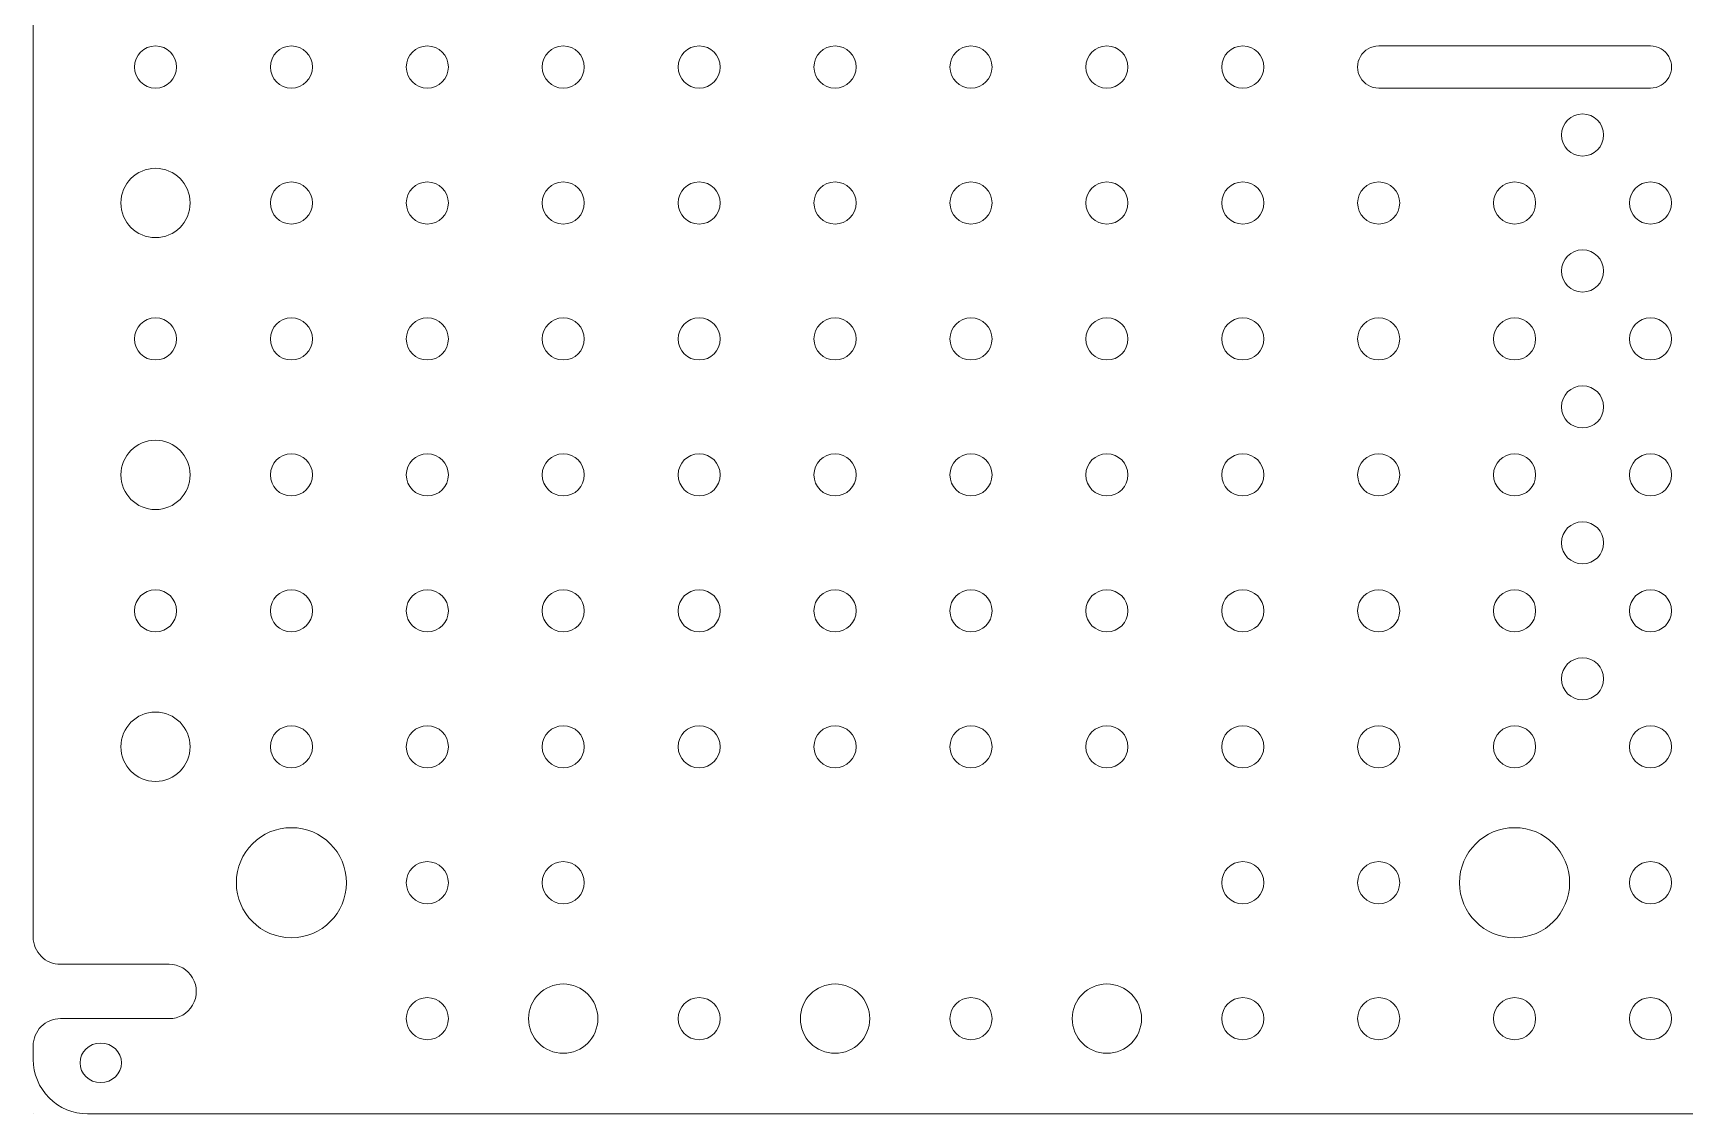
# Model space of a CAD drawing. Header units: inches. Extents: x -9.26 to -0.67, y -1.6 to 4.47.
# Drawn here: x -9.257 to -4.472, y -1.596 to 1.535 of the extents above; entities that cross this region are included whole.
import ezdxf

# ---------------------------------------------------------------- set-up
doc = ezdxf.new("R2010")
doc.units = ezdxf.units.IN
doc.header["$MEASUREMENT"] = 0
doc.layers.add('Layer 1', color=7, linetype='Continuous')

msp = doc.modelspace()

# ---------------------------------------------------------------- hatches: boundary and pattern name
at = {"layer": 'Layer 1', "true_color": 0x000000}
h = msp.add_hatch(color=18, dxfattribs=at)
edge = h.paths.add_edge_path()
edge.add_spline(control_points=[(-9.2563, -1.5954), (-9.2563, -1.5952), (-9.2564, -1.595), (-9.2566, -1.595), (-9.2569, -1.595), (-9.257, -1.5952), (-9.257, -1.5954), (-9.257, -1.5956), (-9.2569, -1.5958), (-9.2566, -1.5958), (-9.2564, -1.5958), (-9.2563, -1.5956), (-9.2563, -1.5954)], knot_values=[0, 0, 0, 0, 0.25, 0.25, 0.25, 0.5, 0.5, 0.5, 0.75, 0.75, 0.75, 1, 1, 1, 1], degree=3, periodic=1)
h = msp.add_hatch(color=18, dxfattribs=at)
edge = h.paths.add_edge_path()
edge.add_spline(control_points=[(-9.2563, -1.5954), (-9.2563, -1.5952), (-9.2564, -1.595), (-9.2566, -1.595), (-9.2569, -1.595), (-9.257, -1.5952), (-9.257, -1.5954), (-9.257, -1.5956), (-9.2569, -1.5958), (-9.2566, -1.5958), (-9.2564, -1.5958), (-9.2563, -1.5956), (-9.2563, -1.5954)], knot_values=[0, 0, 0, 0, 0.25, 0.25, 0.25, 0.5, 0.5, 0.5, 0.75, 0.75, 0.75, 1, 1, 1, 1], degree=3, periodic=1)
h = msp.add_hatch(color=18, dxfattribs=at)
edge = h.paths.add_edge_path()
edge.add_spline(control_points=[(-9.2563, -1.5954), (-9.2563, -1.5952), (-9.2564, -1.595), (-9.2566, -1.595), (-9.2569, -1.595), (-9.257, -1.5952), (-9.257, -1.5954), (-9.257, -1.5956), (-9.2569, -1.5958), (-9.2566, -1.5958), (-9.2564, -1.5958), (-9.2563, -1.5956), (-9.2563, -1.5954)], knot_values=[0, 0, 0, 0, 0.25, 0.25, 0.25, 0.5, 0.5, 0.5, 0.75, 0.75, 0.75, 1, 1, 1, 1], degree=3, periodic=1)

# ---------------------------------------------------------------- linework, layer by layer
at = {"layer": 'Layer 1', "lineweight": 9}
for points, knots in [([(-9.0992, -1.5954), (-9.0992, -1.5954), (-0.8315, -1.5954), (-0.8315, -1.5954), (-0.7897, -1.5954), (-0.7496, -1.5787), (-0.7201, -1.5492), (-0.6905, -1.5196), (-0.6739, -1.4797), (-0.674, -1.4379), (-0.674, -1.4379), (-0.674, -1.3985), (-0.674, -1.3985), (-0.674, -1.3776), (-0.6823, -1.3576), (-0.6971, -1.3428), (-0.7119, -1.3281), (-0.7318, -1.3198), (-0.7527, -1.3198), (-0.7527, -1.3198), (-1.0677, -1.3198), (-1.0677, -1.3198), (-1.0958, -1.3198), (-1.1218, -1.3048), (-1.1359, -1.2804), (-1.1499, -1.2561), (-1.1499, -1.2261), (-1.1359, -1.2017), (-1.1218, -1.1773), (-1.0958, -1.1623), (-1.0677, -1.1623), (-1.0677, -1.1623), (-0.7527, -1.1623), (-0.7527, -1.1623), (-0.7318, -1.1623), (-0.7118, -1.154), (-0.697, -1.1392), (-0.6822, -1.1244), (-0.674, -1.1045), (-0.674, -1.0836), (-0.674, -1.0836), (-0.674, -0.4733), (-0.674, -0.4733), (-0.674, -0.4316), (-0.6906, -0.3915), (-0.7202, -0.3619), (-0.7498, -0.3324), (-0.7897, -0.3158), (-0.8315, -0.3159), (-0.8315, -0.3159), (-0.939, -0.3159), (-0.939, -0.3159), (-0.9599, -0.3159), (-0.9799, -0.3076), (-0.9947, -0.2929), (-1.0094, -0.2781), (-1.0177, -0.258), (-1.0177, -0.2371), (-1.0177, -0.2371), (-1.0177, 1.377), (-1.0177, 1.377), (-1.0178, 1.3979), (-1.0095, 1.4179), (-0.9947, 1.4327), (-0.98, 1.4475), (-0.9599, 1.4558), (-0.939, 1.4558), (-0.939, 1.4558), (-0.8315, 1.4558), (-0.8315, 1.4558), (-0.7897, 1.4558), (-0.7496, 1.4724), (-0.7201, 1.502), (-0.6905, 1.5316), (-0.6739, 1.5715), (-0.674, 1.6133), (-0.674, 1.6133), (-0.674, 3.9558), (-0.674, 3.9558), (-0.674, 3.9767), (-0.6823, 3.9967), (-0.6971, 4.0115), (-0.7119, 4.0263), (-0.7318, 4.0345), (-0.7527, 4.0345), (-0.7527, 4.0345), (-1.0677, 4.0345), (-1.0677, 4.0345), (-1.0958, 4.0345), (-1.1218, 4.0495), (-1.1359, 4.0739), (-1.1499, 4.0983), (-1.1499, 4.1283), (-1.1359, 4.1526), (-1.1218, 4.177), (-1.0958, 4.192), (-1.0677, 4.192), (-1.0677, 4.192), (-0.7527, 4.192), (-0.7527, 4.192), (-0.7318, 4.192), (-0.7118, 4.2003), (-0.697, 4.2151), (-0.6822, 4.2299), (-0.674, 4.2499), (-0.674, 4.2707), (-0.674, 4.2707), (-0.674, 4.3101), (-0.674, 4.3101), (-0.674, 4.3519), (-0.6906, 4.392), (-0.7202, 4.4215), (-0.7498, 4.451), (-0.7897, 4.4676), (-0.8315, 4.4676), (-0.8315, 4.4676), (-9.0992, 4.4676), (-9.0992, 4.4676), (-9.141, 4.4676), (-9.181, 4.4509), (-9.2106, 4.4214), (-9.2401, 4.3918), (-9.2567, 4.3519), (-9.2566, 4.3101), (-9.2566, 4.3101), (-9.2566, 4.2707), (-9.2566, 4.2707), (-9.2566, 4.2499), (-9.2483, 4.2298), (-9.2335, 4.2151), (-9.2188, 4.2003), (-9.1988, 4.192), (-9.1779, 4.192), (-9.1779, 4.192), (-8.8629, 4.192), (-8.8629, 4.192), (-8.8348, 4.192), (-8.8088, 4.177), (-8.7948, 4.1526), (-8.7807, 4.1283), (-8.7807, 4.0983), (-8.7948, 4.0739), (-8.8088, 4.0495), (-8.8348, 4.0345), (-8.8629, 4.0345), (-8.8629, 4.0345), (-9.1779, 4.0345), (-9.1779, 4.0345), (-9.1988, 4.0345), (-9.2188, 4.0262), (-9.2336, 4.0114), (-9.2484, 3.9966), (-9.2567, 3.9767), (-9.2566, 3.9558), (-9.2566, 3.9558), (-9.2566, -1.0836), (-9.2566, -1.0836), (-9.2566, -1.1045), (-9.2483, -1.1245), (-9.2335, -1.1393), (-9.2188, -1.154), (-9.1988, -1.1623), (-9.1779, -1.1623), (-9.1779, -1.1623), (-8.8629, -1.1623), (-8.8629, -1.1623), (-8.8348, -1.1623), (-8.8088, -1.1773), (-8.7948, -1.2017), (-8.7807, -1.2261), (-8.7807, -1.2561), (-8.7948, -1.2804), (-8.8088, -1.3048), (-8.8348, -1.3198), (-8.8629, -1.3198), (-8.8629, -1.3198), (-9.1779, -1.3198), (-9.1779, -1.3198), (-9.1988, -1.3198), (-9.2188, -1.3281), (-9.2336, -1.3429), (-9.2484, -1.3577), (-9.2567, -1.3776), (-9.2566, -1.3985), (-9.2566, -1.3985), (-9.2566, -1.4379), (-9.2566, -1.4379), (-9.2566, -1.4797), (-9.24, -1.5198), (-9.2104, -1.5493), (-9.1809, -1.5788), (-9.141, -1.5954), (-9.0992, -1.5954)], [0, 0, 0, 0, 0.015625, 0.015625, 0.015625, 0.03125, 0.03125, 0.03125, 0.046875, 0.046875, 0.046875, 0.0625, 0.0625, 0.0625, 0.078125, 0.078125, 0.078125, 0.09375, 0.09375, 0.09375, 0.109375, 0.109375, 0.109375, 0.125, 0.125, 0.125, 0.140625, 0.140625, 0.140625, 0.15625, 0.15625, 0.15625, 0.171875, 0.171875, 0.171875, 0.1875, 0.1875, 0.1875, 0.203125, 0.203125, 0.203125, 0.21875, 0.21875, 0.21875, 0.234375, 0.234375, 0.234375, 0.25, 0.25, 0.25, 0.265625, 0.265625, 0.265625, 0.28125, 0.28125, 0.28125, 0.296875, 0.296875, 0.296875, 0.3125, 0.3125, 0.3125, 0.328125, 0.328125, 0.328125, 0.34375, 0.34375, 0.34375, 0.359375, 0.359375, 0.359375, 0.375, 0.375, 0.375, 0.390625, 0.390625, 0.390625, 0.40625, 0.40625, 0.40625, 0.421875, 0.421875, 0.421875, 0.4375, 0.4375, 0.4375, 0.453125, 0.453125, 0.453125, 0.46875, 0.46875, 0.46875, 0.484375, 0.484375, 0.484375, 0.5, 0.5, 0.5, 0.515625, 0.515625, 0.515625, 0.53125, 0.53125, 0.53125, 0.546875, 0.546875, 0.546875, 0.5625, 0.5625, 0.5625, 0.578125, 0.578125, 0.578125, 0.59375, 0.59375, 0.59375, 0.609375, 0.609375, 0.609375, 0.625, 0.625, 0.625, 0.640625, 0.640625, 0.640625, 0.65625, 0.65625, 0.65625, 0.671875, 0.671875, 0.671875, 0.6875, 0.6875, 0.6875, 0.703125, 0.703125, 0.703125, 0.71875, 0.71875, 0.71875, 0.734375, 0.734375, 0.734375, 0.75, 0.75, 0.75, 0.765625, 0.765625, 0.765625, 0.78125, 0.78125, 0.78125, 0.796875, 0.796875, 0.796875, 0.8125, 0.8125, 0.8125, 0.828125, 0.828125, 0.828125, 0.84375, 0.84375, 0.84375, 0.859375, 0.859375, 0.859375, 0.875, 0.875, 0.875, 0.890625, 0.890625, 0.890625, 0.90625, 0.90625, 0.90625, 0.921875, 0.921875, 0.921875, 0.9375, 0.9375, 0.9375, 0.953125, 0.953125, 0.953125, 0.96875, 0.96875, 0.96875, 0.984375, 0.984375, 0.984375, 1, 1, 1, 1]), ([(-8.8413, 1.4361), (-8.8413, 1.4698), (-8.8686, 1.4971), (-8.9023, 1.4971), (-8.936, 1.4971), (-8.9633, 1.4698), (-8.9633, 1.4361), (-8.9633, 1.4024), (-8.936, 1.3751), (-8.9023, 1.3751), (-8.8686, 1.3751), (-8.8413, 1.4024), (-8.8413, 1.4361)], [0, 0, 0, 0, 0.25, 0.25, 0.25, 0.5, 0.5, 0.5, 0.75, 0.75, 0.75, 1, 1, 1, 1]), ([(-8.4476, 1.4361), (-8.4476, 1.4698), (-8.4749, 1.4971), (-8.5086, 1.4971), (-8.5423, 1.4971), (-8.5696, 1.4698), (-8.5696, 1.4361), (-8.5696, 1.4024), (-8.5423, 1.3751), (-8.5086, 1.3751), (-8.4749, 1.3751), (-8.4476, 1.4024), (-8.4476, 1.4361)], [0, 0, 0, 0, 0.25, 0.25, 0.25, 0.5, 0.5, 0.5, 0.75, 0.75, 0.75, 1, 1, 1, 1]), ([(-8.0539, 1.4361), (-8.0539, 1.4698), (-8.0812, 1.4971), (-8.1149, 1.4971), (-8.1486, 1.4971), (-8.1759, 1.4698), (-8.1759, 1.4361), (-8.1759, 1.4024), (-8.1486, 1.3751), (-8.1149, 1.3751), (-8.0812, 1.3751), (-8.0539, 1.4024), (-8.0539, 1.4361)], [0, 0, 0, 0, 0.25, 0.25, 0.25, 0.5, 0.5, 0.5, 0.75, 0.75, 0.75, 1, 1, 1, 1]), ([(-7.6602, 1.4361), (-7.6602, 1.4698), (-7.6875, 1.4971), (-7.7212, 1.4971), (-7.7549, 1.4971), (-7.7822, 1.4698), (-7.7822, 1.4361), (-7.7822, 1.4024), (-7.7549, 1.3751), (-7.7212, 1.3751), (-7.6875, 1.3751), (-7.6602, 1.4024), (-7.6602, 1.4361)], [0, 0, 0, 0, 0.25, 0.25, 0.25, 0.5, 0.5, 0.5, 0.75, 0.75, 0.75, 1, 1, 1, 1]), ([(-7.2665, 1.4361), (-7.2665, 1.4698), (-7.2938, 1.4971), (-7.3275, 1.4971), (-7.3612, 1.4971), (-7.3885, 1.4698), (-7.3885, 1.4361), (-7.3885, 1.4024), (-7.3612, 1.3751), (-7.3275, 1.3751), (-7.2938, 1.3751), (-7.2665, 1.4024), (-7.2665, 1.4361)], [0, 0, 0, 0, 0.25, 0.25, 0.25, 0.5, 0.5, 0.5, 0.75, 0.75, 0.75, 1, 1, 1, 1]), ([(-6.8728, 1.4361), (-6.8728, 1.4698), (-6.9001, 1.4971), (-6.9338, 1.4971), (-6.9675, 1.4971), (-6.9948, 1.4698), (-6.9948, 1.4361), (-6.9948, 1.4024), (-6.9675, 1.3751), (-6.9338, 1.3751), (-6.9001, 1.3751), (-6.8728, 1.4024), (-6.8728, 1.4361)], [0, 0, 0, 0, 0.25, 0.25, 0.25, 0.5, 0.5, 0.5, 0.75, 0.75, 0.75, 1, 1, 1, 1]), ([(-6.4791, 1.4361), (-6.4791, 1.4698), (-6.5064, 1.4971), (-6.5401, 1.4971), (-6.5738, 1.4971), (-6.6011, 1.4698), (-6.6011, 1.4361), (-6.6011, 1.4024), (-6.5738, 1.3751), (-6.5401, 1.3751), (-6.5064, 1.3751), (-6.4791, 1.4024), (-6.4791, 1.4361)], [0, 0, 0, 0, 0.25, 0.25, 0.25, 0.5, 0.5, 0.5, 0.75, 0.75, 0.75, 1, 1, 1, 1]), ([(-6.0854, 1.4361), (-6.0854, 1.4698), (-6.1127, 1.4971), (-6.1464, 1.4971), (-6.1801, 1.4971), (-6.2074, 1.4698), (-6.2074, 1.4361), (-6.2074, 1.4024), (-6.1801, 1.3751), (-6.1464, 1.3751), (-6.1127, 1.3751), (-6.0854, 1.4024), (-6.0854, 1.4361)], [0, 0, 0, 0, 0.25, 0.25, 0.25, 0.5, 0.5, 0.5, 0.75, 0.75, 0.75, 1, 1, 1, 1]), ([(-5.6917, 1.4361), (-5.6917, 1.4698), (-5.719, 1.4971), (-5.7527, 1.4971), (-5.7864, 1.4971), (-5.8137, 1.4698), (-5.8137, 1.4361), (-5.8137, 1.4024), (-5.7864, 1.3751), (-5.7527, 1.3751), (-5.719, 1.3751), (-5.6917, 1.4024), (-5.6917, 1.4361)], [0, 0, 0, 0, 0.25, 0.25, 0.25, 0.5, 0.5, 0.5, 0.75, 0.75, 0.75, 1, 1, 1, 1]), ([(-5.359, 1.4971), (-5.359, 1.4971), (-4.5716, 1.4971), (-4.5716, 1.4971), (-4.5498, 1.4971), (-4.5297, 1.4855), (-4.5188, 1.4666), (-4.5079, 1.4477), (-4.5079, 1.4245), (-4.5188, 1.4056), (-4.5297, 1.3867), (-4.5498, 1.3751), (-4.5716, 1.3751), (-4.5716, 1.3751), (-5.359, 1.3751), (-5.359, 1.3751), (-5.3808, 1.3751), (-5.401, 1.3867), (-5.4119, 1.4056), (-5.4228, 1.4245), (-5.4228, 1.4477), (-5.4119, 1.4666), (-5.401, 1.4855), (-5.3808, 1.4971), (-5.359, 1.4971)], [0, 0, 0, 0, 0.125, 0.125, 0.125, 0.25, 0.25, 0.25, 0.375, 0.375, 0.375, 0.5, 0.5, 0.5, 0.625, 0.625, 0.625, 0.75, 0.75, 0.75, 0.875, 0.875, 0.875, 1, 1, 1, 1]), ([(-4.7074, 1.2393), (-4.7074, 1.273), (-4.7348, 1.3003), (-4.7685, 1.3003), (-4.8022, 1.3003), (-4.8295, 1.273), (-4.8295, 1.2393), (-4.8295, 1.2056), (-4.8022, 1.1782), (-4.7685, 1.1782), (-4.7348, 1.1782), (-4.7074, 1.2056), (-4.7074, 1.2393)], [0, 0, 0, 0, 0.25, 0.25, 0.25, 0.5, 0.5, 0.5, 0.75, 0.75, 0.75, 1, 1, 1, 1]), ([(-8.8019, 1.0424), (-8.8019, 1.0978), (-8.8469, 1.1428), (-8.9023, 1.1428), (-8.9578, 1.1428), (-9.0027, 1.0978), (-9.0027, 1.0424), (-9.0027, 0.987), (-8.9578, 0.942), (-8.9023, 0.942), (-8.8469, 0.942), (-8.8019, 0.987), (-8.8019, 1.0424)], [0, 0, 0, 0, 0.25, 0.25, 0.25, 0.5, 0.5, 0.5, 0.75, 0.75, 0.75, 1, 1, 1, 1]), ([(-8.4476, 1.0424), (-8.4476, 1.0761), (-8.4749, 1.1034), (-8.5086, 1.1034), (-8.5423, 1.1034), (-8.5696, 1.0761), (-8.5696, 1.0424), (-8.5696, 1.0087), (-8.5423, 0.9814), (-8.5086, 0.9814), (-8.4749, 0.9814), (-8.4476, 1.0087), (-8.4476, 1.0424)], [0, 0, 0, 0, 0.25, 0.25, 0.25, 0.5, 0.5, 0.5, 0.75, 0.75, 0.75, 1, 1, 1, 1]), ([(-8.0539, 1.0424), (-8.0539, 1.0761), (-8.0812, 1.1034), (-8.1149, 1.1034), (-8.1486, 1.1034), (-8.1759, 1.0761), (-8.1759, 1.0424), (-8.1759, 1.0087), (-8.1486, 0.9814), (-8.1149, 0.9814), (-8.0812, 0.9814), (-8.0539, 1.0087), (-8.0539, 1.0424)], [0, 0, 0, 0, 0.25, 0.25, 0.25, 0.5, 0.5, 0.5, 0.75, 0.75, 0.75, 1, 1, 1, 1]), ([(-7.6602, 1.0424), (-7.6602, 1.0761), (-7.6875, 1.1034), (-7.7212, 1.1034), (-7.7549, 1.1034), (-7.7822, 1.0761), (-7.7822, 1.0424), (-7.7822, 1.0087), (-7.7549, 0.9814), (-7.7212, 0.9814), (-7.6875, 0.9814), (-7.6602, 1.0087), (-7.6602, 1.0424)], [0, 0, 0, 0, 0.25, 0.25, 0.25, 0.5, 0.5, 0.5, 0.75, 0.75, 0.75, 1, 1, 1, 1]), ([(-7.2665, 1.0424), (-7.2665, 1.0761), (-7.2938, 1.1034), (-7.3275, 1.1034), (-7.3612, 1.1034), (-7.3885, 1.0761), (-7.3885, 1.0424), (-7.3885, 1.0087), (-7.3612, 0.9814), (-7.3275, 0.9814), (-7.2938, 0.9814), (-7.2665, 1.0087), (-7.2665, 1.0424)], [0, 0, 0, 0, 0.25, 0.25, 0.25, 0.5, 0.5, 0.5, 0.75, 0.75, 0.75, 1, 1, 1, 1]), ([(-6.8728, 1.0424), (-6.8728, 1.0761), (-6.9001, 1.1034), (-6.9338, 1.1034), (-6.9675, 1.1034), (-6.9948, 1.0761), (-6.9948, 1.0424), (-6.9948, 1.0087), (-6.9675, 0.9814), (-6.9338, 0.9814), (-6.9001, 0.9814), (-6.8728, 1.0087), (-6.8728, 1.0424)], [0, 0, 0, 0, 0.25, 0.25, 0.25, 0.5, 0.5, 0.5, 0.75, 0.75, 0.75, 1, 1, 1, 1]), ([(-6.4791, 1.0424), (-6.4791, 1.0761), (-6.5064, 1.1034), (-6.5401, 1.1034), (-6.5738, 1.1034), (-6.6011, 1.0761), (-6.6011, 1.0424), (-6.6011, 1.0087), (-6.5738, 0.9814), (-6.5401, 0.9814), (-6.5064, 0.9814), (-6.4791, 1.0087), (-6.4791, 1.0424)], [0, 0, 0, 0, 0.25, 0.25, 0.25, 0.5, 0.5, 0.5, 0.75, 0.75, 0.75, 1, 1, 1, 1]), ([(-6.0854, 1.0424), (-6.0854, 1.0761), (-6.1127, 1.1034), (-6.1464, 1.1034), (-6.1801, 1.1034), (-6.2074, 1.0761), (-6.2074, 1.0424), (-6.2074, 1.0087), (-6.1801, 0.9814), (-6.1464, 0.9814), (-6.1127, 0.9814), (-6.0854, 1.0087), (-6.0854, 1.0424)], [0, 0, 0, 0, 0.25, 0.25, 0.25, 0.5, 0.5, 0.5, 0.75, 0.75, 0.75, 1, 1, 1, 1]), ([(-5.6917, 1.0424), (-5.6917, 1.0761), (-5.719, 1.1034), (-5.7527, 1.1034), (-5.7864, 1.1034), (-5.8137, 1.0761), (-5.8137, 1.0424), (-5.8137, 1.0087), (-5.7864, 0.9814), (-5.7527, 0.9814), (-5.719, 0.9814), (-5.6917, 1.0087), (-5.6917, 1.0424)], [0, 0, 0, 0, 0.25, 0.25, 0.25, 0.5, 0.5, 0.5, 0.75, 0.75, 0.75, 1, 1, 1, 1]), ([(-5.298, 1.0424), (-5.298, 1.0761), (-5.3253, 1.1034), (-5.359, 1.1034), (-5.3927, 1.1034), (-5.42, 1.0761), (-5.42, 1.0424), (-5.42, 1.0087), (-5.3927, 0.9814), (-5.359, 0.9814), (-5.3253, 0.9814), (-5.298, 1.0087), (-5.298, 1.0424)], [0, 0, 0, 0, 0.25, 0.25, 0.25, 0.5, 0.5, 0.5, 0.75, 0.75, 0.75, 1, 1, 1, 1]), ([(-4.9043, 1.0424), (-4.9043, 1.0761), (-4.9316, 1.1034), (-4.9653, 1.1034), (-4.999, 1.1034), (-5.0263, 1.0761), (-5.0263, 1.0424), (-5.0263, 1.0087), (-4.999, 0.9814), (-4.9653, 0.9814), (-4.9316, 0.9814), (-4.9043, 1.0087), (-4.9043, 1.0424)], [0, 0, 0, 0, 0.25, 0.25, 0.25, 0.5, 0.5, 0.5, 0.75, 0.75, 0.75, 1, 1, 1, 1]), ([(-4.5106, 1.0424), (-4.5106, 1.0761), (-4.5379, 1.1034), (-4.5716, 1.1034), (-4.6053, 1.1034), (-4.6326, 1.0761), (-4.6326, 1.0424), (-4.6326, 1.0087), (-4.6053, 0.9814), (-4.5716, 0.9814), (-4.5379, 0.9814), (-4.5106, 1.0087), (-4.5106, 1.0424)], [0, 0, 0, 0, 0.25, 0.25, 0.25, 0.5, 0.5, 0.5, 0.75, 0.75, 0.75, 1, 1, 1, 1]), ([(-4.7074, 0.8456), (-4.7074, 0.8793), (-4.7348, 0.9066), (-4.7685, 0.9066), (-4.8022, 0.9066), (-4.8295, 0.8793), (-4.8295, 0.8456), (-4.8295, 0.8119), (-4.8022, 0.7845), (-4.7685, 0.7845), (-4.7348, 0.7845), (-4.7074, 0.8119), (-4.7074, 0.8456)], [0, 0, 0, 0, 0.25, 0.25, 0.25, 0.5, 0.5, 0.5, 0.75, 0.75, 0.75, 1, 1, 1, 1]), ([(-8.8413, 0.6487), (-8.8413, 0.6824), (-8.8686, 0.7097), (-8.9023, 0.7097), (-8.936, 0.7097), (-8.9633, 0.6824), (-8.9633, 0.6487), (-8.9633, 0.615), (-8.936, 0.5877), (-8.9023, 0.5877), (-8.8686, 0.5877), (-8.8413, 0.615), (-8.8413, 0.6487)], [0, 0, 0, 0, 0.25, 0.25, 0.25, 0.5, 0.5, 0.5, 0.75, 0.75, 0.75, 1, 1, 1, 1]), ([(-8.4476, 0.6487), (-8.4476, 0.6824), (-8.4749, 0.7097), (-8.5086, 0.7097), (-8.5423, 0.7097), (-8.5696, 0.6824), (-8.5696, 0.6487), (-8.5696, 0.615), (-8.5423, 0.5877), (-8.5086, 0.5877), (-8.4749, 0.5877), (-8.4476, 0.615), (-8.4476, 0.6487)], [0, 0, 0, 0, 0.25, 0.25, 0.25, 0.5, 0.5, 0.5, 0.75, 0.75, 0.75, 1, 1, 1, 1]), ([(-8.0539, 0.6487), (-8.0539, 0.6824), (-8.0812, 0.7097), (-8.1149, 0.7097), (-8.1486, 0.7097), (-8.1759, 0.6824), (-8.1759, 0.6487), (-8.1759, 0.615), (-8.1486, 0.5877), (-8.1149, 0.5877), (-8.0812, 0.5877), (-8.0539, 0.615), (-8.0539, 0.6487)], [0, 0, 0, 0, 0.25, 0.25, 0.25, 0.5, 0.5, 0.5, 0.75, 0.75, 0.75, 1, 1, 1, 1]), ([(-7.6602, 0.6487), (-7.6602, 0.6824), (-7.6875, 0.7097), (-7.7212, 0.7097), (-7.7549, 0.7097), (-7.7822, 0.6824), (-7.7822, 0.6487), (-7.7822, 0.615), (-7.7549, 0.5877), (-7.7212, 0.5877), (-7.6875, 0.5877), (-7.6602, 0.615), (-7.6602, 0.6487)], [0, 0, 0, 0, 0.25, 0.25, 0.25, 0.5, 0.5, 0.5, 0.75, 0.75, 0.75, 1, 1, 1, 1]), ([(-7.2665, 0.6487), (-7.2665, 0.6824), (-7.2938, 0.7097), (-7.3275, 0.7097), (-7.3612, 0.7097), (-7.3885, 0.6824), (-7.3885, 0.6487), (-7.3885, 0.615), (-7.3612, 0.5877), (-7.3275, 0.5877), (-7.2938, 0.5877), (-7.2665, 0.615), (-7.2665, 0.6487)], [0, 0, 0, 0, 0.25, 0.25, 0.25, 0.5, 0.5, 0.5, 0.75, 0.75, 0.75, 1, 1, 1, 1]), ([(-6.8728, 0.6487), (-6.8728, 0.6824), (-6.9001, 0.7097), (-6.9338, 0.7097), (-6.9675, 0.7097), (-6.9948, 0.6824), (-6.9948, 0.6487), (-6.9948, 0.615), (-6.9675, 0.5877), (-6.9338, 0.5877), (-6.9001, 0.5877), (-6.8728, 0.615), (-6.8728, 0.6487)], [0, 0, 0, 0, 0.25, 0.25, 0.25, 0.5, 0.5, 0.5, 0.75, 0.75, 0.75, 1, 1, 1, 1]), ([(-6.4791, 0.6487), (-6.4791, 0.6824), (-6.5064, 0.7097), (-6.5401, 0.7097), (-6.5738, 0.7097), (-6.6011, 0.6824), (-6.6011, 0.6487), (-6.6011, 0.615), (-6.5738, 0.5877), (-6.5401, 0.5877), (-6.5064, 0.5877), (-6.4791, 0.615), (-6.4791, 0.6487)], [0, 0, 0, 0, 0.25, 0.25, 0.25, 0.5, 0.5, 0.5, 0.75, 0.75, 0.75, 1, 1, 1, 1]), ([(-6.0854, 0.6487), (-6.0854, 0.6824), (-6.1127, 0.7097), (-6.1464, 0.7097), (-6.1801, 0.7097), (-6.2074, 0.6824), (-6.2074, 0.6487), (-6.2074, 0.615), (-6.1801, 0.5877), (-6.1464, 0.5877), (-6.1127, 0.5877), (-6.0854, 0.615), (-6.0854, 0.6487)], [0, 0, 0, 0, 0.25, 0.25, 0.25, 0.5, 0.5, 0.5, 0.75, 0.75, 0.75, 1, 1, 1, 1]), ([(-5.6917, 0.6487), (-5.6917, 0.6824), (-5.719, 0.7097), (-5.7527, 0.7097), (-5.7864, 0.7097), (-5.8137, 0.6824), (-5.8137, 0.6487), (-5.8137, 0.615), (-5.7864, 0.5877), (-5.7527, 0.5877), (-5.719, 0.5877), (-5.6917, 0.615), (-5.6917, 0.6487)], [0, 0, 0, 0, 0.25, 0.25, 0.25, 0.5, 0.5, 0.5, 0.75, 0.75, 0.75, 1, 1, 1, 1]), ([(-5.298, 0.6487), (-5.298, 0.6824), (-5.3253, 0.7097), (-5.359, 0.7097), (-5.3927, 0.7097), (-5.42, 0.6824), (-5.42, 0.6487), (-5.42, 0.615), (-5.3927, 0.5877), (-5.359, 0.5877), (-5.3253, 0.5877), (-5.298, 0.615), (-5.298, 0.6487)], [0, 0, 0, 0, 0.25, 0.25, 0.25, 0.5, 0.5, 0.5, 0.75, 0.75, 0.75, 1, 1, 1, 1]), ([(-4.9043, 0.6487), (-4.9043, 0.6824), (-4.9316, 0.7097), (-4.9653, 0.7097), (-4.999, 0.7097), (-5.0263, 0.6824), (-5.0263, 0.6487), (-5.0263, 0.615), (-4.999, 0.5877), (-4.9653, 0.5877), (-4.9316, 0.5877), (-4.9043, 0.615), (-4.9043, 0.6487)], [0, 0, 0, 0, 0.25, 0.25, 0.25, 0.5, 0.5, 0.5, 0.75, 0.75, 0.75, 1, 1, 1, 1]), ([(-4.5106, 0.6487), (-4.5106, 0.6824), (-4.5379, 0.7097), (-4.5716, 0.7097), (-4.6053, 0.7097), (-4.6326, 0.6824), (-4.6326, 0.6487), (-4.6326, 0.615), (-4.6053, 0.5877), (-4.5716, 0.5877), (-4.5379, 0.5877), (-4.5106, 0.615), (-4.5106, 0.6487)], [0, 0, 0, 0, 0.25, 0.25, 0.25, 0.5, 0.5, 0.5, 0.75, 0.75, 0.75, 1, 1, 1, 1]), ([(-4.7074, 0.4519), (-4.7074, 0.4856), (-4.7348, 0.5129), (-4.7685, 0.5129), (-4.8022, 0.5129), (-4.8295, 0.4856), (-4.8295, 0.4519), (-4.8295, 0.4181), (-4.8022, 0.3908), (-4.7685, 0.3908), (-4.7348, 0.3908), (-4.7074, 0.4181), (-4.7074, 0.4519)], [0, 0, 0, 0, 0.25, 0.25, 0.25, 0.5, 0.5, 0.5, 0.75, 0.75, 0.75, 1, 1, 1, 1]), ([(-8.8019, 0.255), (-8.8019, 0.3104), (-8.8469, 0.3554), (-8.9023, 0.3554), (-8.9578, 0.3554), (-9.0027, 0.3104), (-9.0027, 0.255), (-9.0027, 0.1996), (-8.9578, 0.1546), (-8.9023, 0.1546), (-8.8469, 0.1546), (-8.8019, 0.1996), (-8.8019, 0.255)], [0, 0, 0, 0, 0.25, 0.25, 0.25, 0.5, 0.5, 0.5, 0.75, 0.75, 0.75, 1, 1, 1, 1]), ([(-8.4476, 0.255), (-8.4476, 0.2887), (-8.4749, 0.316), (-8.5086, 0.316), (-8.5423, 0.316), (-8.5696, 0.2887), (-8.5696, 0.255), (-8.5696, 0.2213), (-8.5423, 0.194), (-8.5086, 0.194), (-8.4749, 0.194), (-8.4476, 0.2213), (-8.4476, 0.255)], [0, 0, 0, 0, 0.25, 0.25, 0.25, 0.5, 0.5, 0.5, 0.75, 0.75, 0.75, 1, 1, 1, 1]), ([(-8.0539, 0.255), (-8.0539, 0.2887), (-8.0812, 0.316), (-8.1149, 0.316), (-8.1486, 0.316), (-8.1759, 0.2887), (-8.1759, 0.255), (-8.1759, 0.2213), (-8.1486, 0.194), (-8.1149, 0.194), (-8.0812, 0.194), (-8.0539, 0.2213), (-8.0539, 0.255)], [0, 0, 0, 0, 0.25, 0.25, 0.25, 0.5, 0.5, 0.5, 0.75, 0.75, 0.75, 1, 1, 1, 1]), ([(-7.6602, 0.255), (-7.6602, 0.2887), (-7.6875, 0.316), (-7.7212, 0.316), (-7.7549, 0.316), (-7.7822, 0.2887), (-7.7822, 0.255), (-7.7822, 0.2213), (-7.7549, 0.194), (-7.7212, 0.194), (-7.6875, 0.194), (-7.6602, 0.2213), (-7.6602, 0.255)], [0, 0, 0, 0, 0.25, 0.25, 0.25, 0.5, 0.5, 0.5, 0.75, 0.75, 0.75, 1, 1, 1, 1]), ([(-7.2665, 0.255), (-7.2665, 0.2887), (-7.2938, 0.316), (-7.3275, 0.316), (-7.3612, 0.316), (-7.3885, 0.2887), (-7.3885, 0.255), (-7.3885, 0.2213), (-7.3612, 0.194), (-7.3275, 0.194), (-7.2938, 0.194), (-7.2665, 0.2213), (-7.2665, 0.255)], [0, 0, 0, 0, 0.25, 0.25, 0.25, 0.5, 0.5, 0.5, 0.75, 0.75, 0.75, 1, 1, 1, 1]), ([(-6.8728, 0.255), (-6.8728, 0.2887), (-6.9001, 0.316), (-6.9338, 0.316), (-6.9675, 0.316), (-6.9948, 0.2887), (-6.9948, 0.255), (-6.9948, 0.2213), (-6.9675, 0.194), (-6.9338, 0.194), (-6.9001, 0.194), (-6.8728, 0.2213), (-6.8728, 0.255)], [0, 0, 0, 0, 0.25, 0.25, 0.25, 0.5, 0.5, 0.5, 0.75, 0.75, 0.75, 1, 1, 1, 1]), ([(-6.4791, 0.255), (-6.4791, 0.2887), (-6.5064, 0.316), (-6.5401, 0.316), (-6.5738, 0.316), (-6.6011, 0.2887), (-6.6011, 0.255), (-6.6011, 0.2213), (-6.5738, 0.194), (-6.5401, 0.194), (-6.5064, 0.194), (-6.4791, 0.2213), (-6.4791, 0.255)], [0, 0, 0, 0, 0.25, 0.25, 0.25, 0.5, 0.5, 0.5, 0.75, 0.75, 0.75, 1, 1, 1, 1]), ([(-6.0854, 0.255), (-6.0854, 0.2887), (-6.1127, 0.316), (-6.1464, 0.316), (-6.1801, 0.316), (-6.2074, 0.2887), (-6.2074, 0.255), (-6.2074, 0.2213), (-6.1801, 0.194), (-6.1464, 0.194), (-6.1127, 0.194), (-6.0854, 0.2213), (-6.0854, 0.255)], [0, 0, 0, 0, 0.25, 0.25, 0.25, 0.5, 0.5, 0.5, 0.75, 0.75, 0.75, 1, 1, 1, 1]), ([(-5.6917, 0.255), (-5.6917, 0.2887), (-5.719, 0.316), (-5.7527, 0.316), (-5.7864, 0.316), (-5.8137, 0.2887), (-5.8137, 0.255), (-5.8137, 0.2213), (-5.7864, 0.194), (-5.7527, 0.194), (-5.719, 0.194), (-5.6917, 0.2213), (-5.6917, 0.255)], [0, 0, 0, 0, 0.25, 0.25, 0.25, 0.5, 0.5, 0.5, 0.75, 0.75, 0.75, 1, 1, 1, 1]), ([(-5.298, 0.255), (-5.298, 0.2887), (-5.3253, 0.316), (-5.359, 0.316), (-5.3927, 0.316), (-5.42, 0.2887), (-5.42, 0.255), (-5.42, 0.2213), (-5.3927, 0.194), (-5.359, 0.194), (-5.3253, 0.194), (-5.298, 0.2213), (-5.298, 0.255)], [0, 0, 0, 0, 0.25, 0.25, 0.25, 0.5, 0.5, 0.5, 0.75, 0.75, 0.75, 1, 1, 1, 1]), ([(-4.9043, 0.255), (-4.9043, 0.2887), (-4.9316, 0.316), (-4.9653, 0.316), (-4.999, 0.316), (-5.0263, 0.2887), (-5.0263, 0.255), (-5.0263, 0.2213), (-4.999, 0.194), (-4.9653, 0.194), (-4.9316, 0.194), (-4.9043, 0.2213), (-4.9043, 0.255)], [0, 0, 0, 0, 0.25, 0.25, 0.25, 0.5, 0.5, 0.5, 0.75, 0.75, 0.75, 1, 1, 1, 1]), ([(-4.5106, 0.255), (-4.5106, 0.2887), (-4.5379, 0.316), (-4.5716, 0.316), (-4.6053, 0.316), (-4.6326, 0.2887), (-4.6326, 0.255), (-4.6326, 0.2213), (-4.6053, 0.194), (-4.5716, 0.194), (-4.5379, 0.194), (-4.5106, 0.2213), (-4.5106, 0.255)], [0, 0, 0, 0, 0.25, 0.25, 0.25, 0.5, 0.5, 0.5, 0.75, 0.75, 0.75, 1, 1, 1, 1]), ([(-4.7074, 0.0581), (-4.7074, 0.0919), (-4.7348, 0.1192), (-4.7685, 0.1192), (-4.8022, 0.1192), (-4.8295, 0.0919), (-4.8295, 0.0581), (-4.8295, 0.0244), (-4.8022, -0.0029), (-4.7685, -0.0029), (-4.7348, -0.0029), (-4.7074, 0.0244), (-4.7074, 0.0581)], [0, 0, 0, 0, 0.25, 0.25, 0.25, 0.5, 0.5, 0.5, 0.75, 0.75, 0.75, 1, 1, 1, 1]), ([(-8.8413, -0.1387), (-8.8413, -0.105), (-8.8686, -0.0777), (-8.9023, -0.0777), (-8.936, -0.0777), (-8.9633, -0.105), (-8.9633, -0.1387), (-8.9633, -0.1724), (-8.936, -0.1997), (-8.9023, -0.1997), (-8.8686, -0.1997), (-8.8413, -0.1724), (-8.8413, -0.1387)], [0, 0, 0, 0, 0.25, 0.25, 0.25, 0.5, 0.5, 0.5, 0.75, 0.75, 0.75, 1, 1, 1, 1]), ([(-8.4476, -0.1387), (-8.4476, -0.105), (-8.4749, -0.0777), (-8.5086, -0.0777), (-8.5423, -0.0777), (-8.5696, -0.105), (-8.5696, -0.1387), (-8.5696, -0.1724), (-8.5423, -0.1997), (-8.5086, -0.1997), (-8.4749, -0.1997), (-8.4476, -0.1724), (-8.4476, -0.1387)], [0, 0, 0, 0, 0.25, 0.25, 0.25, 0.5, 0.5, 0.5, 0.75, 0.75, 0.75, 1, 1, 1, 1]), ([(-8.0539, -0.1387), (-8.0539, -0.105), (-8.0812, -0.0777), (-8.1149, -0.0777), (-8.1486, -0.0777), (-8.1759, -0.105), (-8.1759, -0.1387), (-8.1759, -0.1724), (-8.1486, -0.1997), (-8.1149, -0.1997), (-8.0812, -0.1997), (-8.0539, -0.1724), (-8.0539, -0.1387)], [0, 0, 0, 0, 0.25, 0.25, 0.25, 0.5, 0.5, 0.5, 0.75, 0.75, 0.75, 1, 1, 1, 1]), ([(-7.6602, -0.1387), (-7.6602, -0.105), (-7.6875, -0.0777), (-7.7212, -0.0777), (-7.7549, -0.0777), (-7.7822, -0.105), (-7.7822, -0.1387), (-7.7822, -0.1724), (-7.7549, -0.1997), (-7.7212, -0.1997), (-7.6875, -0.1997), (-7.6602, -0.1724), (-7.6602, -0.1387)], [0, 0, 0, 0, 0.25, 0.25, 0.25, 0.5, 0.5, 0.5, 0.75, 0.75, 0.75, 1, 1, 1, 1]), ([(-7.2665, -0.1387), (-7.2665, -0.105), (-7.2938, -0.0777), (-7.3275, -0.0777), (-7.3612, -0.0777), (-7.3885, -0.105), (-7.3885, -0.1387), (-7.3885, -0.1724), (-7.3612, -0.1997), (-7.3275, -0.1997), (-7.2938, -0.1997), (-7.2665, -0.1724), (-7.2665, -0.1387)], [0, 0, 0, 0, 0.25, 0.25, 0.25, 0.5, 0.5, 0.5, 0.75, 0.75, 0.75, 1, 1, 1, 1]), ([(-6.8728, -0.1387), (-6.8728, -0.105), (-6.9001, -0.0777), (-6.9338, -0.0777), (-6.9675, -0.0777), (-6.9948, -0.105), (-6.9948, -0.1387), (-6.9948, -0.1724), (-6.9675, -0.1997), (-6.9338, -0.1997), (-6.9001, -0.1997), (-6.8728, -0.1724), (-6.8728, -0.1387)], [0, 0, 0, 0, 0.25, 0.25, 0.25, 0.5, 0.5, 0.5, 0.75, 0.75, 0.75, 1, 1, 1, 1]), ([(-6.4791, -0.1387), (-6.4791, -0.105), (-6.5064, -0.0777), (-6.5401, -0.0777), (-6.5738, -0.0777), (-6.6011, -0.105), (-6.6011, -0.1387), (-6.6011, -0.1724), (-6.5738, -0.1997), (-6.5401, -0.1997), (-6.5064, -0.1997), (-6.4791, -0.1724), (-6.4791, -0.1387)], [0, 0, 0, 0, 0.25, 0.25, 0.25, 0.5, 0.5, 0.5, 0.75, 0.75, 0.75, 1, 1, 1, 1]), ([(-6.0854, -0.1387), (-6.0854, -0.105), (-6.1127, -0.0777), (-6.1464, -0.0777), (-6.1801, -0.0777), (-6.2074, -0.105), (-6.2074, -0.1387), (-6.2074, -0.1724), (-6.1801, -0.1997), (-6.1464, -0.1997), (-6.1127, -0.1997), (-6.0854, -0.1724), (-6.0854, -0.1387)], [0, 0, 0, 0, 0.25, 0.25, 0.25, 0.5, 0.5, 0.5, 0.75, 0.75, 0.75, 1, 1, 1, 1]), ([(-5.6917, -0.1387), (-5.6917, -0.105), (-5.719, -0.0777), (-5.7527, -0.0777), (-5.7864, -0.0777), (-5.8137, -0.105), (-5.8137, -0.1387), (-5.8137, -0.1724), (-5.7864, -0.1997), (-5.7527, -0.1997), (-5.719, -0.1997), (-5.6917, -0.1724), (-5.6917, -0.1387)], [0, 0, 0, 0, 0.25, 0.25, 0.25, 0.5, 0.5, 0.5, 0.75, 0.75, 0.75, 1, 1, 1, 1]), ([(-5.298, -0.1387), (-5.298, -0.105), (-5.3253, -0.0777), (-5.359, -0.0777), (-5.3927, -0.0777), (-5.42, -0.105), (-5.42, -0.1387), (-5.42, -0.1724), (-5.3927, -0.1997), (-5.359, -0.1997), (-5.3253, -0.1997), (-5.298, -0.1724), (-5.298, -0.1387)], [0, 0, 0, 0, 0.25, 0.25, 0.25, 0.5, 0.5, 0.5, 0.75, 0.75, 0.75, 1, 1, 1, 1]), ([(-4.9043, -0.1387), (-4.9043, -0.105), (-4.9316, -0.0777), (-4.9653, -0.0777), (-4.999, -0.0777), (-5.0263, -0.105), (-5.0263, -0.1387), (-5.0263, -0.1724), (-4.999, -0.1997), (-4.9653, -0.1997), (-4.9316, -0.1997), (-4.9043, -0.1724), (-4.9043, -0.1387)], [0, 0, 0, 0, 0.25, 0.25, 0.25, 0.5, 0.5, 0.5, 0.75, 0.75, 0.75, 1, 1, 1, 1]), ([(-4.5106, -0.1387), (-4.5106, -0.105), (-4.5379, -0.0777), (-4.5716, -0.0777), (-4.6053, -0.0777), (-4.6326, -0.105), (-4.6326, -0.1387), (-4.6326, -0.1724), (-4.6053, -0.1997), (-4.5716, -0.1997), (-4.5379, -0.1997), (-4.5106, -0.1724), (-4.5106, -0.1387)], [0, 0, 0, 0, 0.25, 0.25, 0.25, 0.5, 0.5, 0.5, 0.75, 0.75, 0.75, 1, 1, 1, 1]), ([(-4.7074, -0.3356), (-4.7074, -0.3019), (-4.7348, -0.2745), (-4.7685, -0.2745), (-4.8022, -0.2745), (-4.8295, -0.3019), (-4.8295, -0.3356), (-4.8295, -0.3693), (-4.8022, -0.3966), (-4.7685, -0.3966), (-4.7348, -0.3966), (-4.7074, -0.3693), (-4.7074, -0.3356)], [0, 0, 0, 0, 0.25, 0.25, 0.25, 0.5, 0.5, 0.5, 0.75, 0.75, 0.75, 1, 1, 1, 1]), ([(-8.8019, -0.5324), (-8.8019, -0.477), (-8.8469, -0.432), (-8.9023, -0.432), (-8.9578, -0.432), (-9.0027, -0.477), (-9.0027, -0.5324), (-9.0027, -0.5878), (-8.9578, -0.6328), (-8.9023, -0.6328), (-8.8469, -0.6328), (-8.8019, -0.5878), (-8.8019, -0.5324)], [0, 0, 0, 0, 0.25, 0.25, 0.25, 0.5, 0.5, 0.5, 0.75, 0.75, 0.75, 1, 1, 1, 1]), ([(-8.8019, -0.5324), (-8.8019, -0.477), (-8.8469, -0.432), (-8.9023, -0.432), (-8.9578, -0.432), (-9.0027, -0.477), (-9.0027, -0.5324), (-9.0027, -0.5878), (-8.9578, -0.6328), (-8.9023, -0.6328), (-8.8469, -0.6328), (-8.8019, -0.5878), (-8.8019, -0.5324)], [0, 0, 0, 0, 0.25, 0.25, 0.25, 0.5, 0.5, 0.5, 0.75, 0.75, 0.75, 1, 1, 1, 1]), ([(-8.4476, -0.5324), (-8.4476, -0.4987), (-8.4749, -0.4714), (-8.5086, -0.4714), (-8.5423, -0.4714), (-8.5696, -0.4987), (-8.5696, -0.5324), (-8.5696, -0.5661), (-8.5423, -0.5934), (-8.5086, -0.5934), (-8.4749, -0.5934), (-8.4476, -0.5661), (-8.4476, -0.5324)], [0, 0, 0, 0, 0.25, 0.25, 0.25, 0.5, 0.5, 0.5, 0.75, 0.75, 0.75, 1, 1, 1, 1]), ([(-8.0539, -0.5324), (-8.0539, -0.4987), (-8.0812, -0.4714), (-8.1149, -0.4714), (-8.1486, -0.4714), (-8.1759, -0.4987), (-8.1759, -0.5324), (-8.1759, -0.5661), (-8.1486, -0.5934), (-8.1149, -0.5934), (-8.0812, -0.5934), (-8.0539, -0.5661), (-8.0539, -0.5324)], [0, 0, 0, 0, 0.25, 0.25, 0.25, 0.5, 0.5, 0.5, 0.75, 0.75, 0.75, 1, 1, 1, 1]), ([(-7.6602, -0.5324), (-7.6602, -0.4987), (-7.6875, -0.4714), (-7.7212, -0.4714), (-7.7549, -0.4714), (-7.7822, -0.4987), (-7.7822, -0.5324), (-7.7822, -0.5661), (-7.7549, -0.5934), (-7.7212, -0.5934), (-7.6875, -0.5934), (-7.6602, -0.5661), (-7.6602, -0.5324)], [0, 0, 0, 0, 0.25, 0.25, 0.25, 0.5, 0.5, 0.5, 0.75, 0.75, 0.75, 1, 1, 1, 1]), ([(-7.2665, -0.5324), (-7.2665, -0.4987), (-7.2938, -0.4714), (-7.3275, -0.4714), (-7.3612, -0.4714), (-7.3885, -0.4987), (-7.3885, -0.5324), (-7.3885, -0.5661), (-7.3612, -0.5934), (-7.3275, -0.5934), (-7.2938, -0.5934), (-7.2665, -0.5661), (-7.2665, -0.5324)], [0, 0, 0, 0, 0.25, 0.25, 0.25, 0.5, 0.5, 0.5, 0.75, 0.75, 0.75, 1, 1, 1, 1]), ([(-6.8728, -0.5324), (-6.8728, -0.4987), (-6.9001, -0.4714), (-6.9338, -0.4714), (-6.9675, -0.4714), (-6.9948, -0.4987), (-6.9948, -0.5324), (-6.9948, -0.5661), (-6.9675, -0.5934), (-6.9338, -0.5934), (-6.9001, -0.5934), (-6.8728, -0.5661), (-6.8728, -0.5324)], [0, 0, 0, 0, 0.25, 0.25, 0.25, 0.5, 0.5, 0.5, 0.75, 0.75, 0.75, 1, 1, 1, 1]), ([(-6.4791, -0.5324), (-6.4791, -0.4987), (-6.5064, -0.4714), (-6.5401, -0.4714), (-6.5738, -0.4714), (-6.6011, -0.4987), (-6.6011, -0.5324), (-6.6011, -0.5661), (-6.5738, -0.5934), (-6.5401, -0.5934), (-6.5064, -0.5934), (-6.4791, -0.5661), (-6.4791, -0.5324)], [0, 0, 0, 0, 0.25, 0.25, 0.25, 0.5, 0.5, 0.5, 0.75, 0.75, 0.75, 1, 1, 1, 1]), ([(-6.0854, -0.5324), (-6.0854, -0.4987), (-6.1127, -0.4714), (-6.1464, -0.4714), (-6.1801, -0.4714), (-6.2074, -0.4987), (-6.2074, -0.5324), (-6.2074, -0.5661), (-6.1801, -0.5934), (-6.1464, -0.5934), (-6.1127, -0.5934), (-6.0854, -0.5661), (-6.0854, -0.5324)], [0, 0, 0, 0, 0.25, 0.25, 0.25, 0.5, 0.5, 0.5, 0.75, 0.75, 0.75, 1, 1, 1, 1]), ([(-5.6917, -0.5324), (-5.6917, -0.4987), (-5.719, -0.4714), (-5.7527, -0.4714), (-5.7864, -0.4714), (-5.8137, -0.4987), (-5.8137, -0.5324), (-5.8137, -0.5661), (-5.7864, -0.5934), (-5.7527, -0.5934), (-5.719, -0.5934), (-5.6917, -0.5661), (-5.6917, -0.5324)], [0, 0, 0, 0, 0.25, 0.25, 0.25, 0.5, 0.5, 0.5, 0.75, 0.75, 0.75, 1, 1, 1, 1]), ([(-5.298, -0.5324), (-5.298, -0.4987), (-5.3253, -0.4714), (-5.359, -0.4714), (-5.3927, -0.4714), (-5.42, -0.4987), (-5.42, -0.5324), (-5.42, -0.5661), (-5.3927, -0.5934), (-5.359, -0.5934), (-5.3253, -0.5934), (-5.298, -0.5661), (-5.298, -0.5324)], [0, 0, 0, 0, 0.25, 0.25, 0.25, 0.5, 0.5, 0.5, 0.75, 0.75, 0.75, 1, 1, 1, 1]), ([(-4.9043, -0.5324), (-4.9043, -0.4987), (-4.9316, -0.4714), (-4.9653, -0.4714), (-4.999, -0.4714), (-5.0263, -0.4987), (-5.0263, -0.5324), (-5.0263, -0.5661), (-4.999, -0.5934), (-4.9653, -0.5934), (-4.9316, -0.5934), (-4.9043, -0.5661), (-4.9043, -0.5324)], [0, 0, 0, 0, 0.25, 0.25, 0.25, 0.5, 0.5, 0.5, 0.75, 0.75, 0.75, 1, 1, 1, 1]), ([(-4.5106, -0.5324), (-4.5106, -0.4987), (-4.5379, -0.4714), (-4.5716, -0.4714), (-4.6053, -0.4714), (-4.6326, -0.4987), (-4.6326, -0.5324), (-4.6326, -0.5661), (-4.6053, -0.5934), (-4.5716, -0.5934), (-4.5379, -0.5934), (-4.5106, -0.5661), (-4.5106, -0.5324)], [0, 0, 0, 0, 0.25, 0.25, 0.25, 0.5, 0.5, 0.5, 0.75, 0.75, 0.75, 1, 1, 1, 1]), ([(-8.3492, -0.9261), (-8.3492, -0.838), (-8.4206, -0.7667), (-8.5086, -0.7667), (-8.5967, -0.7667), (-8.6681, -0.838), (-8.6681, -0.9261), (-8.6681, -1.0142), (-8.5967, -1.0856), (-8.5086, -1.0856), (-8.4206, -1.0856), (-8.3492, -1.0142), (-8.3492, -0.9261)], [0, 0, 0, 0, 0.25, 0.25, 0.25, 0.5, 0.5, 0.5, 0.75, 0.75, 0.75, 1, 1, 1, 1]), ([(-4.8059, -0.9261), (-4.8059, -0.838), (-4.8772, -0.7667), (-4.9653, -0.7667), (-5.0534, -0.7667), (-5.1248, -0.838), (-5.1248, -0.9261), (-5.1248, -1.0142), (-5.0534, -1.0856), (-4.9653, -1.0856), (-4.8773, -1.0856), (-4.8059, -1.0142), (-4.8059, -0.9261)], [0, 0, 0, 0, 0.25, 0.25, 0.25, 0.5, 0.5, 0.5, 0.75, 0.75, 0.75, 1, 1, 1, 1]), ([(-8.0539, -0.9261), (-8.0539, -0.8924), (-8.0812, -0.8651), (-8.1149, -0.8651), (-8.1486, -0.8651), (-8.1759, -0.8924), (-8.1759, -0.9261), (-8.1759, -0.9598), (-8.1486, -0.9871), (-8.1149, -0.9871), (-8.0812, -0.9871), (-8.0539, -0.9598), (-8.0539, -0.9261)], [0, 0, 0, 0, 0.25, 0.25, 0.25, 0.5, 0.5, 0.5, 0.75, 0.75, 0.75, 1, 1, 1, 1]), ([(-7.6602, -0.9261), (-7.6602, -0.8924), (-7.6875, -0.8651), (-7.7212, -0.8651), (-7.7549, -0.8651), (-7.7822, -0.8924), (-7.7822, -0.9261), (-7.7822, -0.9598), (-7.7549, -0.9871), (-7.7212, -0.9871), (-7.6875, -0.9871), (-7.6602, -0.9598), (-7.6602, -0.9261)], [0, 0, 0, 0, 0.25, 0.25, 0.25, 0.5, 0.5, 0.5, 0.75, 0.75, 0.75, 1, 1, 1, 1]), ([(-5.6917, -0.9261), (-5.6917, -0.8924), (-5.719, -0.8651), (-5.7527, -0.8651), (-5.7864, -0.8651), (-5.8137, -0.8924), (-5.8137, -0.9261), (-5.8137, -0.9598), (-5.7864, -0.9871), (-5.7527, -0.9871), (-5.719, -0.9871), (-5.6917, -0.9598), (-5.6917, -0.9261)], [0, 0, 0, 0, 0.25, 0.25, 0.25, 0.5, 0.5, 0.5, 0.75, 0.75, 0.75, 1, 1, 1, 1]), ([(-5.298, -0.9261), (-5.298, -0.8924), (-5.3253, -0.8651), (-5.359, -0.8651), (-5.3927, -0.8651), (-5.42, -0.8924), (-5.42, -0.9261), (-5.42, -0.9598), (-5.3927, -0.9871), (-5.359, -0.9871), (-5.3253, -0.9871), (-5.298, -0.9598), (-5.298, -0.9261)], [0, 0, 0, 0, 0.25, 0.25, 0.25, 0.5, 0.5, 0.5, 0.75, 0.75, 0.75, 1, 1, 1, 1]), ([(-4.5106, -0.9261), (-4.5106, -0.8924), (-4.5379, -0.8651), (-4.5716, -0.8651), (-4.6053, -0.8651), (-4.6326, -0.8924), (-4.6326, -0.9261), (-4.6326, -0.9598), (-4.6053, -0.9871), (-4.5716, -0.9871), (-4.5379, -0.9871), (-4.5106, -0.9598), (-4.5106, -0.9261)], [0, 0, 0, 0, 0.25, 0.25, 0.25, 0.5, 0.5, 0.5, 0.75, 0.75, 0.75, 1, 1, 1, 1]), ([(-7.6208, -1.3198), (-7.6208, -1.2644), (-7.6658, -1.2194), (-7.7212, -1.2194), (-7.7767, -1.2194), (-7.8216, -1.2644), (-7.8216, -1.3198), (-7.8216, -1.3752), (-7.7767, -1.4202), (-7.7212, -1.4202), (-7.6658, -1.4202), (-7.6208, -1.3752), (-7.6208, -1.3198)], [0, 0, 0, 0, 0.25, 0.25, 0.25, 0.5, 0.5, 0.5, 0.75, 0.75, 0.75, 1, 1, 1, 1]), ([(-6.8334, -1.3198), (-6.8334, -1.2644), (-6.8784, -1.2194), (-6.9338, -1.2194), (-6.9893, -1.2194), (-7.0342, -1.2644), (-7.0342, -1.3198), (-7.0342, -1.3752), (-6.9893, -1.4202), (-6.9338, -1.4202), (-6.8784, -1.4202), (-6.8334, -1.3752), (-6.8334, -1.3198)], [0, 0, 0, 0, 0.25, 0.25, 0.25, 0.5, 0.5, 0.5, 0.75, 0.75, 0.75, 1, 1, 1, 1]), ([(-6.046, -1.3198), (-6.046, -1.2644), (-6.091, -1.2194), (-6.1464, -1.2194), (-6.2019, -1.2194), (-6.2468, -1.2644), (-6.2468, -1.3198), (-6.2468, -1.3752), (-6.2019, -1.4202), (-6.1464, -1.4202), (-6.091, -1.4202), (-6.046, -1.3752), (-6.046, -1.3198)], [0, 0, 0, 0, 0.25, 0.25, 0.25, 0.5, 0.5, 0.5, 0.75, 0.75, 0.75, 1, 1, 1, 1]), ([(-8.0539, -1.3198), (-8.0539, -1.2861), (-8.0812, -1.2588), (-8.1149, -1.2588), (-8.1486, -1.2588), (-8.1759, -1.2861), (-8.1759, -1.3198), (-8.1759, -1.3535), (-8.1486, -1.3808), (-8.1149, -1.3808), (-8.0812, -1.3808), (-8.0539, -1.3535), (-8.0539, -1.3198)], [0, 0, 0, 0, 0.25, 0.25, 0.25, 0.5, 0.5, 0.5, 0.75, 0.75, 0.75, 1, 1, 1, 1]), ([(-7.2665, -1.3198), (-7.2665, -1.2861), (-7.2938, -1.2588), (-7.3275, -1.2588), (-7.3612, -1.2588), (-7.3885, -1.2861), (-7.3885, -1.3198), (-7.3885, -1.3535), (-7.3612, -1.3808), (-7.3275, -1.3808), (-7.2938, -1.3808), (-7.2665, -1.3535), (-7.2665, -1.3198)], [0, 0, 0, 0, 0.25, 0.25, 0.25, 0.5, 0.5, 0.5, 0.75, 0.75, 0.75, 1, 1, 1, 1]), ([(-6.4791, -1.3198), (-6.4791, -1.2861), (-6.5064, -1.2588), (-6.5401, -1.2588), (-6.5738, -1.2588), (-6.6011, -1.2861), (-6.6011, -1.3198), (-6.6011, -1.3535), (-6.5738, -1.3808), (-6.5401, -1.3808), (-6.5064, -1.3808), (-6.4791, -1.3535), (-6.4791, -1.3198)], [0, 0, 0, 0, 0.25, 0.25, 0.25, 0.5, 0.5, 0.5, 0.75, 0.75, 0.75, 1, 1, 1, 1]), ([(-5.6917, -1.3198), (-5.6917, -1.2861), (-5.719, -1.2588), (-5.7527, -1.2588), (-5.7864, -1.2588), (-5.8137, -1.2861), (-5.8137, -1.3198), (-5.8137, -1.3535), (-5.7864, -1.3808), (-5.7527, -1.3808), (-5.719, -1.3808), (-5.6917, -1.3535), (-5.6917, -1.3198)], [0, 0, 0, 0, 0.25, 0.25, 0.25, 0.5, 0.5, 0.5, 0.75, 0.75, 0.75, 1, 1, 1, 1]), ([(-5.298, -1.3198), (-5.298, -1.2861), (-5.3253, -1.2588), (-5.359, -1.2588), (-5.3927, -1.2588), (-5.42, -1.2861), (-5.42, -1.3198), (-5.42, -1.3535), (-5.3927, -1.3808), (-5.359, -1.3808), (-5.3253, -1.3808), (-5.298, -1.3535), (-5.298, -1.3198)], [0, 0, 0, 0, 0.25, 0.25, 0.25, 0.5, 0.5, 0.5, 0.75, 0.75, 0.75, 1, 1, 1, 1]), ([(-4.9043, -1.3198), (-4.9043, -1.2861), (-4.9316, -1.2588), (-4.9653, -1.2588), (-4.999, -1.2588), (-5.0263, -1.2861), (-5.0263, -1.3198), (-5.0263, -1.3535), (-4.999, -1.3808), (-4.9653, -1.3808), (-4.9316, -1.3808), (-4.9043, -1.3535), (-4.9043, -1.3198)], [0, 0, 0, 0, 0.25, 0.25, 0.25, 0.5, 0.5, 0.5, 0.75, 0.75, 0.75, 1, 1, 1, 1]), ([(-4.5106, -1.3198), (-4.5106, -1.2861), (-4.5379, -1.2588), (-4.5716, -1.2588), (-4.6053, -1.2588), (-4.6326, -1.2861), (-4.6326, -1.3198), (-4.6326, -1.3535), (-4.6053, -1.3808), (-4.5716, -1.3808), (-4.5379, -1.3808), (-4.5106, -1.3535), (-4.5106, -1.3198)], [0, 0, 0, 0, 0.25, 0.25, 0.25, 0.5, 0.5, 0.5, 0.75, 0.75, 0.75, 1, 1, 1, 1]), ([(-9.2563, -1.5954), (-9.2563, -1.5952), (-9.2564, -1.595), (-9.2566, -1.595), (-9.2569, -1.595), (-9.257, -1.5952), (-9.257, -1.5954), (-9.257, -1.5956), (-9.2569, -1.5958), (-9.2566, -1.5958), (-9.2564, -1.5958), (-9.2563, -1.5956), (-9.2563, -1.5954)], [0, 0, 0, 0, 0.25, 0.25, 0.25, 0.5, 0.5, 0.5, 0.75, 0.75, 0.75, 1, 1, 1, 1]), ([(-9.2563, -1.5954), (-9.2563, -1.5952), (-9.2564, -1.595), (-9.2566, -1.595), (-9.2569, -1.595), (-9.257, -1.5952), (-9.257, -1.5954), (-9.257, -1.5956), (-9.2569, -1.5958), (-9.2566, -1.5958), (-9.2564, -1.5958), (-9.2563, -1.5956), (-9.2563, -1.5954)], [0, 0, 0, 0, 0.25, 0.25, 0.25, 0.5, 0.5, 0.5, 0.75, 0.75, 0.75, 1, 1, 1, 1]), ([(-9.2563, -1.5954), (-9.2563, -1.5952), (-9.2564, -1.595), (-9.2566, -1.595), (-9.2569, -1.595), (-9.257, -1.5952), (-9.257, -1.5954), (-9.257, -1.5956), (-9.2569, -1.5958), (-9.2566, -1.5958), (-9.2564, -1.5958), (-9.2563, -1.5956), (-9.2563, -1.5954)], [0, 0, 0, 0, 0.25, 0.25, 0.25, 0.5, 0.5, 0.5, 0.75, 0.75, 0.75, 1, 1, 1, 1])]:
    msp.add_open_spline(points, degree=3, knots=knots, dxfattribs=at)
at = {"layer": 'Layer 1', "color": 250, "lineweight": 9}
msp.add_open_spline([(-9.121, -1.4479), (-9.121, -1.4163), (-9.0942, -1.3906), (-9.061, -1.3906), (-9.0279, -1.3906), (-9.001, -1.4163), (-9.001, -1.4479), (-9.001, -1.4795), (-9.0279, -1.5051), (-9.061, -1.5051), (-9.0942, -1.5051), (-9.121, -1.4795), (-9.121, -1.4479)], degree=3, knots=[0, 0, 0, 0, 0.25, 0.25, 0.25, 0.5, 0.5, 0.5, 0.75, 0.75, 0.75, 1, 1, 1, 1], dxfattribs=at)

doc.saveas('drawing.dxf')
